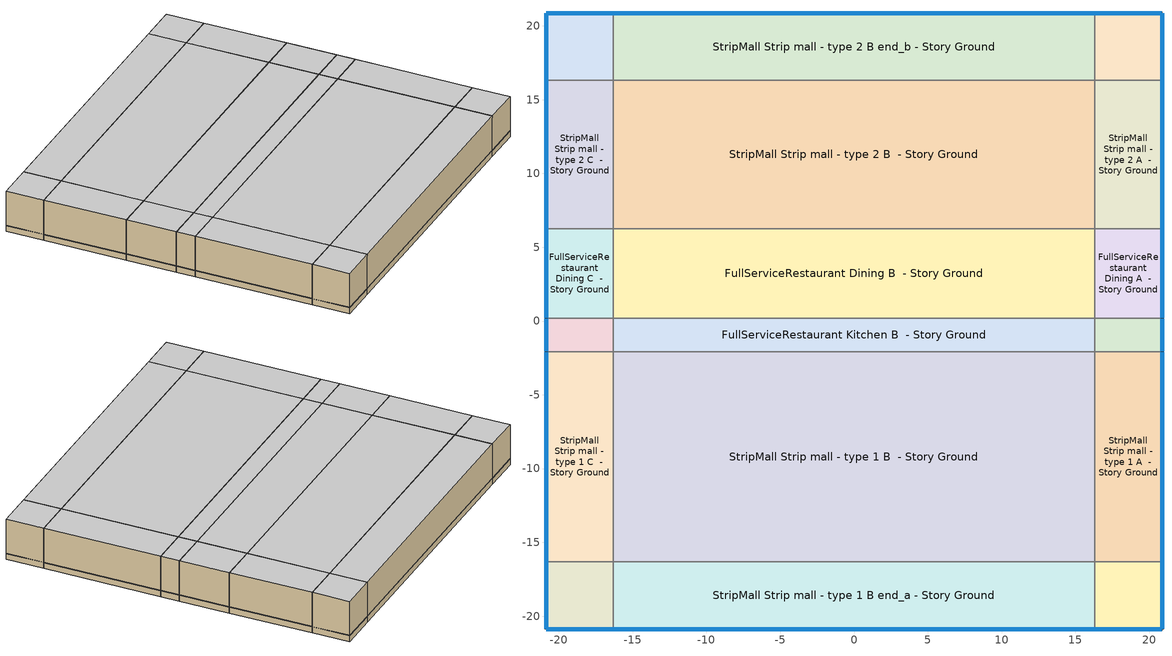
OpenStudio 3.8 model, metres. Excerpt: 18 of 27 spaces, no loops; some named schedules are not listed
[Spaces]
StripMall Strip mall - type 1 A end_a - Story Ground
 floor ground (Foundation F 126 Perim 914 Area 209): 20.87,-20.87 16.3,-20.87 16.3,-16.3 20.87,-16.3 z0
 wall outside: 16.3,-20.87 20.87,-20.87 20.87,-16.3 z0:5.18
 wall to StripMall Strip mall - type 1 B end_a - Story Ground: 16.3,-16.3 16.3,-20.87 z0:5.18
 wall to StripMall Strip mall - type 1 A  - Story Ground: 20.87,-16.3 16.3,-16.3 z0:5.18
 window (Window U-0.91 SHGC 0.53): 16.32,-20.87 20.84,-20.87 / 20.87,-20.84 20.87,-16.32 z0.76:0.81
 ceiling adiabatic (Typical Interior Ceiling): 20.87,-16.3 16.3,-16.3 16.3,-20.87 20.87,-20.87 z5.18
StripMall Strip mall - type 1 B end_a - Story Ground
 floor ground (Foundation F 126 Perim 3259 Area 14901): 16.3,-20.87 -16.3,-20.87 -16.3,-16.3 16.3,-16.3 z0
 wall outside: -16.3,-20.87 16.3,-20.87 z0:5.18
 wall to StripMall Strip mall - type 1 C end_a - Story Ground: -16.3,-16.3 -16.3,-20.87 z0:5.18
 wall to StripMall Strip mall - type 1 B  - Story Ground: 16.3,-16.3 -16.3,-16.3 z0:5.18
 window (Window U-0.91 SHGC 0.53): -16.27,-20.87 16.27,-20.87 z0.76:0.81
 ceiling adiabatic (Typical Interior Ceiling): 16.3,-16.3 -16.3,-16.3 -16.3,-20.87 16.3,-20.87 z5.18
StripMall Strip mall - type 1 C end_a - Story Ground
 floor ground (Foundation F 126 Perim 914 Area 209): -16.3,-20.87 -20.87,-20.87 -20.87,-16.3 -16.3,-16.3 z0
 wall outside: -20.87,-16.3 -20.87,-20.87 -16.3,-20.87 z0:5.18
 wall to StripMall Strip mall - type 1 C  - Story Ground: -16.3,-16.3 -20.87,-16.3 z0:5.18
 window (Window U-0.91 SHGC 0.53): -20.84,-20.87 -16.32,-20.87 / -20.87,-16.32 -20.87,-20.84 z0.76:0.81
 ceiling adiabatic (Typical Interior Ceiling): -16.3,-16.3 -20.87,-16.3 -20.87,-20.87 -16.3,-20.87 z5.18
StripMall Strip mall - type 1 A  - Story Ground
 floor ground (Foundation F 126 Perim 1421 Area 6497): 20.87,-16.3 16.3,-16.3 16.3,-2.09 20.87,-2.09 z0
 wall outside: 20.87,-16.3 20.87,-2.09 z0:5.18
 wall to StripMall Strip mall - type 1 B  - Story Ground: 16.3,-2.09 16.3,-16.3 z0:5.18
 wall to FullServiceRestaurant Kitchen A  - Story Ground: 20.87,-2.09 16.3,-2.09 z0:5.18
 window (Window U-0.91 SHGC 0.53): 20.87,-16.27 20.87,-2.11 z0.76:0.81
 ceiling adiabatic (Typical Interior Ceiling): 20.87,-2.09 16.3,-2.09 16.3,-16.3 20.87,-16.3 z5.18
StripMall Strip mall - type 1 B  - Story Ground
 floor ground (Foundation F 126 Perim 0 Area 46312): 16.3,-16.3 -16.3,-16.3 -16.3,-2.09 16.3,-2.09 z0
 wall to StripMall Strip mall - type 1 C  - Story Ground: -16.3,-2.09 -16.3,-16.3 z0:5.18
 wall to FullServiceRestaurant Kitchen B  - Story Ground: 16.3,-2.09 -16.3,-2.09 z0:5.18
 ceiling adiabatic (Typical Interior Ceiling): 16.3,-2.09 -16.3,-2.09 -16.3,-16.3 16.3,-16.3 z5.18
StripMall Strip mall - type 1 C  - Story Ground
 floor ground (Foundation F 126 Perim 1421 Area 6497): -16.3,-16.3 -20.87,-16.3 -20.87,-2.09 -16.3,-2.09 z0
 wall outside: -20.87,-2.09 -20.87,-16.3 z0:5.18
 wall to FullServiceRestaurant Kitchen C  - Story Ground: -16.3,-2.09 -20.87,-2.09 z0:5.18
 window (Window U-0.91 SHGC 0.53): -20.87,-2.11 -20.87,-16.27 z0.76:0.81
 ceiling adiabatic (Typical Interior Ceiling): -16.3,-2.09 -20.87,-2.09 -20.87,-16.3 -16.3,-16.3 z5.18
FullServiceRestaurant Kitchen A  - Story Ground
 floor ground (Foundation F 126 Perim 228 Area 1041): 20.87,-2.09 16.3,-2.09 16.3,0.19 20.87,0.19 z0
 wall outside: 20.87,-2.09 20.87,0.19 z0:5.18
 wall to FullServiceRestaurant Kitchen B  - Story Ground: 16.3,0.19 16.3,-2.09 z0:5.18
 wall to FullServiceRestaurant Dining A  - Story Ground: 20.87,0.19 16.3,0.19 z0:5.18
 window (Window U-0.91 SHGC 0.53): 20.87,-2.06 20.87,0.16 z0.76:0.81
 ceiling adiabatic (Typical Interior Ceiling): 20.87,0.19 16.3,0.19 16.3,-2.09 20.87,-2.09 z5.18
FullServiceRestaurant Kitchen B  - Story Ground
 floor ground (Foundation F 126 Perim 0 Area 7422): 16.3,-2.09 -16.3,-2.09 -16.3,0.19 16.3,0.19 z0
 wall to FullServiceRestaurant Kitchen C  - Story Ground: -16.3,0.19 -16.3,-2.09 z0:5.18
 wall to FullServiceRestaurant Dining B  - Story Ground: 16.3,0.19 -16.3,0.19 z0:5.18
 ceiling adiabatic (Typical Interior Ceiling): 16.3,0.19 -16.3,0.19 -16.3,-2.09 16.3,-2.09 z5.18
FullServiceRestaurant Kitchen C  - Story Ground
 floor ground (Foundation F 126 Perim 228 Area 1041): -16.3,-2.09 -20.87,-2.09 -20.87,0.19 -16.3,0.19 z0
 wall outside: -20.87,0.19 -20.87,-2.09 z0:5.18
 wall to FullServiceRestaurant Dining C  - Story Ground: -16.3,0.19 -20.87,0.19 z0:5.18
 window (Window U-0.91 SHGC 0.53): -20.87,0.16 -20.87,-2.06 z0.76:0.81
 ceiling adiabatic (Typical Interior Ceiling): -16.3,0.19 -20.87,0.19 -20.87,-2.09 -16.3,-2.09 z5.18
FullServiceRestaurant Dining A  - Story Ground
 floor ground (Foundation F 126 Perim 607 Area 2775): 20.87,0.19 16.3,0.19 16.3,6.26 20.87,6.26 z0
 wall outside: 20.87,0.19 20.87,6.26 z0:5.18
 wall to FullServiceRestaurant Dining B  - Story Ground: 16.3,6.26 16.3,0.19 z0:5.18
 wall to StripMall Strip mall - type 2 A  - Story Ground: 20.87,6.26 16.3,6.26 z0:5.18
 window (Window U-0.91 SHGC 0.53): 20.87,0.22 20.87,6.24 z0.76:0.81
 ceiling adiabatic (Typical Interior Ceiling): 20.87,6.26 16.3,6.26 16.3,0.19 20.87,0.19 z5.18
FullServiceRestaurant Dining B  - Story Ground
 floor ground (Foundation F 126 Perim 0 Area 19784): 16.3,0.19 -16.3,0.19 -16.3,6.26 16.3,6.26 z0
 wall to FullServiceRestaurant Dining C  - Story Ground: -16.3,6.26 -16.3,0.19 z0:5.18
 wall to StripMall Strip mall - type 2 B  - Story Ground: 16.3,6.26 -16.3,6.26 z0:5.18
 ceiling adiabatic (Typical Interior Ceiling): 16.3,6.26 -16.3,6.26 -16.3,0.19 16.3,0.19 z5.18
FullServiceRestaurant Dining C  - Story Ground
 floor ground (Foundation F 126 Perim 607 Area 2775): -16.3,0.19 -20.87,0.19 -20.87,6.26 -16.3,6.26 z0
 wall outside: -20.87,6.26 -20.87,0.19 z0:5.18
 wall to StripMall Strip mall - type 2 C  - Story Ground: -16.3,6.26 -20.87,6.26 z0:5.18
 window (Window U-0.91 SHGC 0.53): -20.87,6.24 -20.87,0.22 z0.76:0.81
 ceiling adiabatic (Typical Interior Ceiling): -16.3,6.26 -20.87,6.26 -20.87,0.19 -16.3,0.19 z5.18
StripMall Strip mall - type 2 A  - Story Ground
 floor ground (Foundation F 126 Perim 1004 Area 4588): 20.87,6.26 16.3,6.26 16.3,16.3 20.87,16.3 z0
 wall outside: 20.87,6.26 20.87,16.3 z0:5.18
 wall to StripMall Strip mall - type 2 B  - Story Ground: 16.3,16.3 16.3,6.26 z0:5.18
 wall to StripMall Strip mall - type 2 A end_b - Story Ground: 20.87,16.3 16.3,16.3 z0:5.18
 window (Window U-0.91 SHGC 0.53): 20.87,6.29 20.87,16.27 z0.76:0.81
 ceiling adiabatic (Typical Interior Ceiling): 20.87,16.3 16.3,16.3 16.3,6.26 20.87,6.26 z5.18
StripMall Strip mall - type 2 B  - Story Ground
 floor ground (Foundation F 126 Perim 0 Area 32709): 16.3,6.26 -16.3,6.26 -16.3,16.3 16.3,16.3 z0
 wall to StripMall Strip mall - type 2 C  - Story Ground: -16.3,16.3 -16.3,6.26 z0:5.18
 wall to StripMall Strip mall - type 2 B end_b - Story Ground: 16.3,16.3 -16.3,16.3 z0:5.18
 ceiling adiabatic (Typical Interior Ceiling): 16.3,16.3 -16.3,16.3 -16.3,6.26 16.3,6.26 z5.18
StripMall Strip mall - type 2 C  - Story Ground
 floor ground (Foundation F 126 Perim 1004 Area 4588): -16.3,6.26 -20.87,6.26 -20.87,16.3 -16.3,16.3 z0
 wall outside: -20.87,16.3 -20.87,6.26 z0:5.18
 wall to StripMall Strip mall - type 2 C end_b - Story Ground: -16.3,16.3 -20.87,16.3 z0:5.18
 window (Window U-0.91 SHGC 0.53): -20.87,16.27 -20.87,6.29 z0.76:0.81
 ceiling adiabatic (Typical Interior Ceiling): -16.3,16.3 -20.87,16.3 -20.87,6.26 -16.3,6.26 z5.18
StripMall Strip mall - type 2 A end_b - Story Ground
 floor ground (Foundation F 126 Perim 914 Area 209): 20.87,16.3 16.3,16.3 16.3,20.87 20.87,20.87 z0
 wall outside: 20.87,16.3 20.87,20.87 16.3,20.87 z0:5.18
 wall to StripMall Strip mall - type 2 B end_b - Story Ground: 16.3,20.87 16.3,16.3 z0:5.18
 window (Window U-0.91 SHGC 0.53): 20.87,16.32 20.87,20.84 / 20.84,20.87 16.32,20.87 z0.76:0.81
 ceiling adiabatic (Typical Interior Ceiling): 20.87,20.87 16.3,20.87 16.3,16.3 20.87,16.3 z5.18
StripMall Strip mall - type 2 B end_b - Story Ground
 floor ground (Foundation F 126 Perim 3259 Area 14901): 16.3,16.3 -16.3,16.3 -16.3,20.87 16.3,20.87 z0
 wall outside: 16.3,20.87 -16.3,20.87 z0:5.18
 wall to StripMall Strip mall - type 2 C end_b - Story Ground: -16.3,20.87 -16.3,16.3 z0:5.18
 window (Window U-0.91 SHGC 0.53): 16.27,20.87 -16.27,20.87 z0.76:0.81
 ceiling adiabatic (Typical Interior Ceiling): 16.3,20.87 -16.3,20.87 -16.3,16.3 16.3,16.3 z5.18
StripMall Strip mall - type 2 C end_b - Story Ground
 floor ground (Foundation F 126 Perim 914 Area 209): -16.3,16.3 -20.87,16.3 -20.87,20.87 -16.3,20.87 z0
 wall outside: -16.3,20.87 -20.87,20.87 -20.87,16.3 z0:5.18
 window (Window U-0.91 SHGC 0.53): -20.87,20.84 -20.87,16.32 / -16.32,20.87 -20.84,20.87 z0.76:0.81
 ceiling adiabatic (Typical Interior Ceiling): -16.3,20.87 -20.87,20.87 -20.87,16.3 -16.3,16.3 z5.18
[Site]
Gadsden Muni_AL_USA: Latitude {deg}=33.97; Longitude {deg}=-86.08; Time Zone {hr}=-6; Elevation {m}=173; Terrain=City
[Site:WaterMainsTemperature]
Calculation Method=Correlation; Annual Average Outdoor Air Temperature {C}=16.59; Maximum Difference In Monthly Average Outdoor Air Temperatures {deltaC}=22.99
[SizingPeriod:DesignDay] Barometric Pressure {Pa}=99264; Rain Indicator=No; Snow Indicator=No; Day of Month=21; Daylight Saving Time Indicator=No; Humidity Condition Type=Wetbulb; Dry-Bulb Temperature Range Modifier Type=DefaultMultipliers
Name | Maximum Dry-Bulb Temperature {C} | Daily Dry-Bulb Temperature Range {deltaC} | Wind Speed {m/s} | Wind Direction {deg} | Month | Day Type | Wetbulb or DewPoint at Maximum Dry-Bulb {C} | Solar Model Indicator | ASHRAE Clear Sky Optical Depth for Beam Irradiance | ASHRAE Clear Sky Optical Depth for Diffuse Irradiance | Sky Clearness
Gadsden Muni Ann Clg .4% Condns DB=>MWB 1 | 34.2 | 10.9 | 2.9 | 300 | 7 | SummerDesignDay | 23.7 | ASHRAETau | 0.444 | 2.195
Gadsden Muni Ann Clg .4% Condns WB=>MDB 1 | 31.7 | 10.9 | 2.9 | 300 | 7 | SummerDesignDay | 25.6 | ASHRAETau | 0.444 | 2.195
Gadsden Muni Ann Htg 99.6% Condns DB 1 | -7.5 | 0 | 1.5 | 340 | 1 | WinterDesignDay | -7.5 | ASHRAEClearSky |  |  | 0
Gadsden Muni August .4% Condns DB=>MCWB 1 | 37.4 | 11.4 | 2.9 | 300 | 8 | SummerDesignDay | 24.1 | ASHRAETau | 0.43 | 2.263
[ClimateZones]
Climate Zone Institution Name 1=ASHRAE; Climate Zone Document Name 1=ANSI/ASHRAE Standard 169; Climate Zone Document Year 1=2006; Climate Zone Value 1=ASHRAE 169-2013-3A
[Building]
ComStock DOE Ref Pre-1980|RetailStripmall|FullServiceRestaurant: North Axis {deg}=270; Default Construction Set=ComStock DOE Ref Pre-1980 - StMall - ASHRAE 169-2013-3A; Default Schedule Set=Building Default Schedule Set; Standards Building Type=StripMall
[Site:GroundTemperature:FCfactorMethod]
January Ground Temperature {C}=16; February Ground Temperature {C}=11.9; March Ground Temperature {C}=7.7; April Ground Temperature {C}=4; May Ground Temperature {C}=7.9; June Ground Temperature {C}=13.8; July Ground Temperature {C}=17.2; August Ground Temperature {C}=20.8; September Ground Temperature {C}=24.8; October Ground Temperature {C}=26.1; November Ground Temperature {C}=26.5; December Ground Temperature {C}=22.5
[Construction:FfactorGroundFloor] F-Factor {W/m-K}=1.26344
Name | Area {m2} | PerimeterExposed {m}
Foundation F 126 Perim 914 Area 209 | 20.9032 | 9.144
Foundation F 126 Perim 1004 Area 4588 | 45.8835 | 10.0358
Foundation F 126 Perim 0 Area 32709 | 327.09 | 0
Foundation F 126 Perim 1421 Area 6497 | 64.9654 | 14.2094
Foundation F 126 Perim 3259 Area 14901 | 149.013 | 32.5925
Foundation F 126 Perim 0 Area 19784 | 197.841 | 0
Foundation F 126 Perim 0 Area 46312 | 463.119 | 0
Foundation F 126 Perim 228 Area 1041 | 10.4111 | 2.27714
Foundation F 126 Perim 0 Area 7422 | 74.2176 | 0
Foundation F 126 Perim 607 Area 2775 | 27.7527 | 6.07015
[DefaultConstructionSet]
ComStock DOE Ref Pre-1980 - StMall - ASHRAE 169-2013-3A: Default Exterior Surface Constructions=Default Surface Constructions 1; Default Interior Surface Constructions=Default Surface Constructions 2; Default Ground Contact Surface Constructions=Default Surface Constructions 3; Default Exterior SubSurface Constructions=Default Sub Surface Constructions 1; Default Interior SubSurface Constructions=Default Sub Surface Constructions 2; Interior Partition Construction=Typical Interior Partition
[DefaultSurfaceConstructions]
Name | Floor Construction | Wall Construction | Roof Ceiling Construction
Default Surface Constructions 1 | Typical Insulated Exterior Mass Floor | Typical Insulated Steel Framed Exterior Wall R-4.44 | Typical IEAD Roof R-10.0
Default Surface Constructions 2 | Typical Interior Floor | Typical Interior Wall | Typical Interior Ceiling
Default Surface Constructions 3 | Typical Insulated Carpeted 6in Slab Floor | Typical Insulated Basement Mass Wall
[Construction]
Typical Insulated Exterior Mass Floor: 4 in. Normalweight Concrete Floor, Typical Carpet Pad
Typical Insulated Steel Framed Exterior Wall R-4.44: 25mm Stucco, 5/8 in. Gypsum Board, Typical Insulation R-2.27, 5/8 in. Gypsum Board
Typical IEAD Roof R-10.0: Roof Membrane, Typical Insulation R-8.88, Metal Roof Surface
Typical Interior Floor: 100mm Normalweight concrete floor, CP02 CARPET PAD
Typical Interior Wall: G01 13mm gypsum board, G01 13mm gypsum board
Typical Interior Ceiling: CP02 CARPET PAD, 100mm Normalweight concrete floor
Typical Insulated Carpeted 6in Slab Floor: 6 in. Normalweight Concrete Floor, Typical Carpet Pad
Typical Insulated Basement Mass Wall: 8 in. Concrete Block Basement Wall
U 1.22 SHGC 0.54 Simple Glazing Window U-1.22 SHGC 0.54: U 1.22 SHGC 0.54 Simple Glazing U-1.22 SHGC 0.54
U 1.22 SHGC 0.54 Simple Glazing Window U-1.22 SHGC 0.54 1: U 1.22 SHGC 0.54 Simple Glazing U-1.22 SHGC 0.54 1
Typical Insulated Metal Door: F08 Metal surface, Typical Insulation
U 0.88 SHGC 0.16 Sgl Ref-A-L Clr 6mm: REF A CLEAR LO 6MM
Typical Overhead Door: Typical Insulation
Typical Interior Window: Clear 3mm
Typical Interior Door; Typical Interior Partition: G05 25mm wood
InteriorFurnishings 1: Std Wood 6inch 1
Window U-0.91 SHGC 0.53: Simple Glazing Single - No LowE - Tinted/Reflective - Wood
[Material:NoMass] Roughness=Smooth; Thermal Absorptance=0.9; Solar Absorptance=0.7
Name | Thermal Resistance {m2-K/W} | Visible Absorptance
Typical Insulation R-2.27 | 0.39899 | 0.7
Typical Carpet Pad; CP02 CARPET PAD | 0.21648 | 0.8
Typical Insulation R-8.88 | 1.56434 | 0.7
Typical Insulation | 0.0282222 | 0.7
[Material] Thermal Absorptance=0.9
Name | Roughness | Thickness {m} | Conductivity {W/m-K} | Density {kg/m3} | Specific Heat {J/kg-K} | Solar Absorptance | Visible Absorptance
4 in. Normalweight Concrete Floor | MediumRough | 0.1016 | 2.31 | 2322 | 832 | 0.7 | 0.7
25mm Stucco | Smooth | 0.0254 | 0.72 | 1856 | 840 | 0.7 | 0.7
5/8 in. Gypsum Board | MediumSmooth | 0.0159 | 0.16 | 800 | 1090 | 0.7 | 0.7
Roof Membrane | VeryRough | 0.0095 | 0.16 | 1121.29 | 1460 | 0.7 | 0.7
Metal Roof Surface; F08 Metal surface | Smooth | 0.0008 | 45.28 | 7824 | 500 | 0.7 | 0.7
100mm Normalweight concrete floor | MediumRough | 0.1016 | 2.31045 | 2322 | 832.557 | 0.7 | 0.7
G01 13mm gypsum board | Smooth | 0.0127 | 0.160031 | 800.001 | 1090.73 | 0.7 | 0.5
6 in. Normalweight Concrete Floor | MediumRough | 0.1524 | 2.31 | 2322 | 832 | 0.7 | 0.7
8 in. Concrete Block Basement Wall | MediumRough | 0.2032 | 1.326 | 1842 | 912 | 0.7 | 0.7
G05 25mm wood | MediumSmooth | 0.0254 | 0.15 | 608 | 1630 | 0.5 | 0.5
Std Wood 6inch 1 | MediumSmooth | 0.15 | 0.12 | 540 | 1210 | 0.7 | 0.7
[DefaultSubSurfaceConstructions]
Name | Fixed Window Construction | Operable Window Construction | Door Construction | Glass Door Construction | Overhead Door Construction | Tubular Daylight Dome Construction | Tubular Daylight Diffuser Construction
Default Sub Surface Constructions 1 | U 1.22 SHGC 0.54 Simple Glazing Window U-1.22 SHGC 0.54 | U 1.22 SHGC 0.54 Simple Glazing Window U-1.22 SHGC 0.54 1 | Typical Insulated Metal Door | U 0.88 SHGC 0.16 Sgl Ref-A-L Clr 6mm | Typical Overhead Door | Typical Interior Window | Typical Interior Window
Default Sub Surface Constructions 2 | Typical Interior Window | Typical Interior Window | Typical Interior Door
[WindowMaterial:SimpleGlazingSystem]
Name | U-Factor {W/m2-K} | Solar Heat Gain Coefficient | Visible Transmittance
U 1.22 SHGC 0.54 Simple Glazing U-1.22 SHGC 0.54; U 1.22 SHGC 0.54 Simple Glazing U-1.22 SHGC 0.54 1 | 6.92748 | 0.54 | 0.38
Simple Glazing Single - No LowE - Tinted/Reflective - Wood | 5.16722 | 0.525 | 0.436
[WindowMaterial:Glazing] Optical Data Type=SpectralAverage; Infrared Transmittance at Normal Incidence=0; Front Side Infrared Hemispherical Emissivity=0.84; Conductivity {W/m-K}=0.9; Dirt Correction Factor for Solar and Visible Transmittance=1; Solar Diffusing=No
Name | Thickness {m} | Solar Transmittance at Normal Incidence | Front Side Solar Reflectance at Normal Incidence | Back Side Solar Reflectance at Normal Incidence | Visible Transmittance at Normal Incidence | Front Side Visible Reflectance at Normal Incidence | Back Side Visible Reflectance at Normal Incidence | Back Side Infrared Hemispherical Emissivity
REF A CLEAR LO 6MM | 0.006 | 0.066 | 0.341 | 0.493 | 0.08 | 0.41 | 0.37 | 0.4
Clear 3mm | 0.003 | 0.837 | 0.075 | 0.075 | 0.898 | 0.081 | 0.081 | 0.84
[SpaceType]
Name | Default Schedule Set | Design Specification Outdoor Air Object | Standards Building Type | Standards Space Type
StripMall Strip mall - type 1 - ComStock DOE Ref Pre-1980 | StripMall Strip mall - type 1 Schedule Set | StripMall Strip mall - type 1 Ventilation | StripMall | Strip mall - type 1
StripMall Strip mall - type 2 - ComStock DOE Ref Pre-1980 | StripMall Strip mall - type 2 Schedule Set | StripMall Strip mall - type 2 Ventilation | StripMall | Strip mall - type 2
FullServiceRestaurant Kitchen - ComStock DOE Ref Pre-1980 | FullServiceRestaurant Kitchen Schedule Set | FullServiceRestaurant Kitchen Ventilation | FullServiceRestaurant | Kitchen
FullServiceRestaurant Dining - ComStock DOE Ref Pre-1980 | FullServiceRestaurant Dining Schedule Set | FullServiceRestaurant Dining Ventilation | FullServiceRestaurant | Dining
[BuildingStory]
Story Ground: Nominal Z Coordinate {m}=0; Nominal Floor to Floor Height {m}=5.1816
[Space] Building Story=Story Ground
Name | Space Type | Thermal Zone | Design Specification Outdoor Air Object
StripMall Strip mall - type 1 A end_a - Story Ground | StripMall Strip mall - type 1 - ComStock DOE Ref Pre-1980 | Zone StripMall Strip mall - type 1 A end_a - Story Ground | StripMall Strip mall - type 1 Ventilation to per-area
StripMall Strip mall - type 1 B end_a - Story Ground | StripMall Strip mall - type 1 - ComStock DOE Ref Pre-1980 | Zone StripMall Strip mall - type 1 B end_a - Story Ground | StripMall Strip mall - type 1 Ventilation to per-area
StripMall Strip mall - type 1 C end_a - Story Ground | StripMall Strip mall - type 1 - ComStock DOE Ref Pre-1980 | Zone StripMall Strip mall - type 1 C end_a - Story Ground | StripMall Strip mall - type 1 Ventilation to per-area
StripMall Strip mall - type 1 A  - Story Ground | StripMall Strip mall - type 1 - ComStock DOE Ref Pre-1980 | Zone StripMall Strip mall - type 1 A  - Story Ground | StripMall Strip mall - type 1 Ventilation to per-area
StripMall Strip mall - type 1 B  - Story Ground | StripMall Strip mall - type 1 - ComStock DOE Ref Pre-1980 | Zone StripMall Strip mall - type 1 B  - Story Ground | StripMall Strip mall - type 1 Ventilation to per-area
StripMall Strip mall - type 1 C  - Story Ground | StripMall Strip mall - type 1 - ComStock DOE Ref Pre-1980 | Zone StripMall Strip mall - type 1 C  - Story Ground | StripMall Strip mall - type 1 Ventilation to per-area
FullServiceRestaurant Kitchen A  - Story Ground | FullServiceRestaurant Kitchen - ComStock DOE Ref Pre-1980 | Zone FullServiceRestaurant Kitchen A  - Story Ground | FullServiceRestaurant Kitchen Ventilation to per-area
FullServiceRestaurant Kitchen B  - Story Ground | FullServiceRestaurant Kitchen - ComStock DOE Ref Pre-1980 | Zone FullServiceRestaurant Kitchen B  - Story Ground | FullServiceRestaurant Kitchen Ventilation to per-area
FullServiceRestaurant Kitchen C  - Story Ground | FullServiceRestaurant Kitchen - ComStock DOE Ref Pre-1980 | Zone FullServiceRestaurant Kitchen C  - Story Ground | FullServiceRestaurant Kitchen Ventilation to per-area
FullServiceRestaurant Dining A  - Story Ground | FullServiceRestaurant Dining - ComStock DOE Ref Pre-1980 | Zone FullServiceRestaurant Dining A  - Story Ground | FullServiceRestaurant Dining Ventilation to per-area
FullServiceRestaurant Dining B  - Story Ground | FullServiceRestaurant Dining - ComStock DOE Ref Pre-1980 | Zone FullServiceRestaurant Dining B  - Story Ground
FullServiceRestaurant Dining C  - Story Ground | FullServiceRestaurant Dining - ComStock DOE Ref Pre-1980 | Zone FullServiceRestaurant Dining C  - Story Ground | FullServiceRestaurant Dining Ventilation to per-area
StripMall Strip mall - type 2 A  - Story Ground | StripMall Strip mall - type 2 - ComStock DOE Ref Pre-1980 | Zone StripMall Strip mall - type 2 A  - Story Ground | StripMall Strip mall - type 2 Ventilation to per-area
StripMall Strip mall - type 2 B  - Story Ground | StripMall Strip mall - type 2 - ComStock DOE Ref Pre-1980 | Zone StripMall Strip mall - type 2 B  - Story Ground | StripMall Strip mall - type 2 Ventilation to per-area
StripMall Strip mall - type 2 C  - Story Ground | StripMall Strip mall - type 2 - ComStock DOE Ref Pre-1980 | Zone StripMall Strip mall - type 2 C  - Story Ground | StripMall Strip mall - type 2 Ventilation to per-area
StripMall Strip mall - type 2 A end_b - Story Ground | StripMall Strip mall - type 2 - ComStock DOE Ref Pre-1980 | Zone StripMall Strip mall - type 2 A end_b - Story Ground | StripMall Strip mall - type 2 Ventilation to per-area
StripMall Strip mall - type 2 B end_b - Story Ground | StripMall Strip mall - type 2 - ComStock DOE Ref Pre-1980 | Zone StripMall Strip mall - type 2 B end_b - Story Ground | StripMall Strip mall - type 2 Ventilation to per-area
StripMall Strip mall - type 2 C end_b - Story Ground | StripMall Strip mall - type 2 - ComStock DOE Ref Pre-1980 | Zone StripMall Strip mall - type 2 C end_b - Story Ground | StripMall Strip mall - type 2 Ventilation to per-area
[ThermalZone] Multiplier=1; Use Ideal Air Loads=No
Name | Thermostat
Zone StripMall Strip mall - type 1 A end_a - Story Ground | StripMall Strip mall - type 1 - ComStock DOE Ref Pre-1980 Thermostat 1
Zone StripMall Strip mall - type 1 B end_a - Story Ground | StripMall Strip mall - type 1 - ComStock DOE Ref Pre-1980 Thermostat 3
Zone StripMall Strip mall - type 1 C end_a - Story Ground | StripMall Strip mall - type 1 - ComStock DOE Ref Pre-1980 Thermostat 5
Zone StripMall Strip mall - type 1 A  - Story Ground | StripMall Strip mall - type 1 - ComStock DOE Ref Pre-1980 Thermostat
Zone StripMall Strip mall - type 1 B  - Story Ground | StripMall Strip mall - type 1 - ComStock DOE Ref Pre-1980 Thermostat 2
Zone StripMall Strip mall - type 1 C  - Story Ground | StripMall Strip mall - type 1 - ComStock DOE Ref Pre-1980 Thermostat 4
Zone FullServiceRestaurant Kitchen A  - Story Ground | FullServiceRestaurant Kitchen - ComStock DOE Ref Pre-1980 Thermostat
Zone FullServiceRestaurant Kitchen B  - Story Ground | FullServiceRestaurant Kitchen - ComStock DOE Ref Pre-1980 Thermostat 1
Zone FullServiceRestaurant Kitchen C  - Story Ground | FullServiceRestaurant Kitchen - ComStock DOE Ref Pre-1980 Thermostat 2
Zone FullServiceRestaurant Dining A  - Story Ground | FullServiceRestaurant Dining - ComStock DOE Ref Pre-1980 Thermostat
Zone FullServiceRestaurant Dining B  - Story Ground | FullServiceRestaurant Dining - ComStock DOE Ref Pre-1980 Thermostat 1
Zone FullServiceRestaurant Dining C  - Story Ground | FullServiceRestaurant Dining - ComStock DOE Ref Pre-1980 Thermostat 2
Zone StripMall Strip mall - type 2 A  - Story Ground | StripMall Strip mall - type 2 - ComStock DOE Ref Pre-1980 Thermostat
Zone StripMall Strip mall - type 2 B  - Story Ground | StripMall Strip mall - type 2 - ComStock DOE Ref Pre-1980 Thermostat 3
Zone StripMall Strip mall - type 2 C  - Story Ground | StripMall Strip mall - type 2 - ComStock DOE Ref Pre-1980 Thermostat 6
Zone StripMall Strip mall - type 2 A end_b - Story Ground | StripMall Strip mall - type 2 - ComStock DOE Ref Pre-1980 Thermostat 2
Zone StripMall Strip mall - type 2 B end_b - Story Ground | StripMall Strip mall - type 2 - ComStock DOE Ref Pre-1980 Thermostat 5
Zone StripMall Strip mall - type 2 C end_b - Story Ground | StripMall Strip mall - type 2 - ComStock DOE Ref Pre-1980 Thermostat 8
[People:Definition] Number of People Calculation Method=People/Area; Fraction Radiant=0.3
Name | People per Space Floor Area {person/m2}
FullServiceRestaurant Dining People Definition | 0.721182
FullServiceRestaurant Kitchen People Definition | 0.0538196
StripMall Strip mall - type 1 People Definition; StripMall Strip mall - type 2 People Definition | 0.161459
[People] Work Efficiency Schedule=Work Efficiency Schedule; Clothing Insulation Schedule=Clothing Schedule; Air Velocity Schedule=Air Velocity Schedule; Multiplier=1
Name | People Definition | Space or SpaceType
FullServiceRestaurant Dining People | FullServiceRestaurant Dining People Definition | FullServiceRestaurant Dining - ComStock DOE Ref Pre-1980
FullServiceRestaurant Kitchen People | FullServiceRestaurant Kitchen People Definition | FullServiceRestaurant Kitchen - ComStock DOE Ref Pre-1980
StripMall Strip mall - type 1 People | StripMall Strip mall - type 1 People Definition | StripMall Strip mall - type 1 - ComStock DOE Ref Pre-1980
StripMall Strip mall - type 2 People | StripMall Strip mall - type 2 People Definition | StripMall Strip mall - type 2 - ComStock DOE Ref Pre-1980
[Lights:Definition] Design Level Calculation Method=Watts/Area; Fraction Visible=0.2; Return Air Fraction=0
Name | Watts per Space Floor Area {W/m2} | Fraction Radiant
FullServiceRestaurant Kitchen - ComStock DOE Ref Pre-1980 General Lights Definition | 6.49916 | 0.365
FullServiceRestaurant Kitchen - ComStock DOE Ref Pre-1980 Task Lights Definition | 1.63527 | 0.165
FullServiceRestaurant Dining - ComStock DOE Ref Pre-1980 General Lights Definition | 1.72172 | 0.365
FullServiceRestaurant Dining - ComStock DOE Ref Pre-1980 Task Lights Definition | 0.492039 | 0.165
FullServiceRestaurant Dining - ComStock DOE Ref Pre-1980 Wall Wash Lights Definition | 1.12156 | 0.165
StripMall Strip mall - type 2 - ComStock DOE Ref Pre-1980 General Lights Definition; StripMall Strip mall - type 1 - ComStock DOE Ref Pre-1980 General Lights Definition | 6.83094 | 0.365
StripMall Strip mall - type 2 - ComStock DOE Ref Pre-1980 Supplemental Lights Definition; StripMall Strip mall - type 1 - ComStock DOE Ref Pre-1980 Supplemental Lights Definition | 0.393529 | 0.165
StripMall Strip mall - type 2 - ComStock DOE Ref Pre-1980 Wall Wash Lights Definition; StripMall Strip mall - type 1 - ComStock DOE Ref Pre-1980 Wall Wash Lights Definition | 0.663322 | 0.165
[ElectricEquipment:Definition]
Name | Design Level Calculation Method | Watts per Space Floor Area {W/m2} | Fraction Latent | Fraction Radiant | Fraction Lost | Design Level {W}
FullServiceRestaurant Dining Elec Equip Definition | Watts/Area | 27.0174 | 0.25 | 0.3 | 0
misc_electric_kitchen_equipment_definition | Watts/Area | 16.8778 | 0.25 | 0.3 | 0.2
StripMall Strip mall - type 1 Elec Equip Definition; StripMall Strip mall - type 2 Elec Equip Definition | Watts/Area | 3.83902 | 0 | 0.5 | 0
Elevator Lift Motor | EquipmentLevel |  | 0 | 0 | 1 | 14610
electric_fryer_equipment_definition_bldg_quantity=1.0 | EquipmentLevel |  | 0.1 | 0.36 | 0.44 | 14009
[ElectricEquipment]
Name | Electric Equipment Definition | Space or SpaceType | Schedule | Multiplier
FullServiceRestaurant Dining Elec Equip | FullServiceRestaurant Dining Elec Equip Definition | FullServiceRestaurant Dining - ComStock DOE Ref Pre-1980 | FoodService_Restaurant BLDG_EQUIP_EndUseData BPR Adjusted
misc_electric_kitchen_equipment | misc_electric_kitchen_equipment_definition | FullServiceRestaurant Kitchen - ComStock DOE Ref Pre-1980 | FoodService_Restaurant BLDG_EQUIP_EndUseData BPR Adjusted
StripMall Strip mall - type 1 Elec Equip | StripMall Strip mall - type 1 Elec Equip Definition | StripMall Strip mall - type 1 - ComStock DOE Ref Pre-1980 | Mercantile_Retail BLDG_EQUIP_EndUseData BPR Adjusted
StripMall Strip mall - type 2 Elec Equip | StripMall Strip mall - type 2 Elec Equip Definition | StripMall Strip mall - type 2 - ComStock DOE Ref Pre-1980 | Mercantile_Retail BLDG_EQUIP_EndUseData BPR Adjusted
1 Elevator Lift Motors | Elevator Lift Motor | StripMall Strip mall - type 1 B  - Story Ground | Elevator Schedule 1 | 1
electric_fryer_equipment_bldg_quantity=1.0 | electric_fryer_equipment_definition_bldg_quantity=1.0 | FullServiceRestaurant Kitchen - ComStock DOE Ref Pre-1980 | FullServiceRestaurant Gas Equip | 0.333333
[DesignSpecification:OutdoorAir] Outdoor Air Method=Sum
Name | Outdoor Air Flow per Person {m3/s-person} | Outdoor Air Flow per Floor Area {m3/s-m2} | Outdoor Air Flow Rate {m3/s} | Outdoor Air Flow Air Changes per Hour {1/hr}
FullServiceRestaurant Dining Ventilation | 0.00943895
FullServiceRestaurant Kitchen Ventilation |  | 0.0023876
StripMall Strip mall - type 1 Ventilation; StripMall Strip mall - type 2 Ventilation |  | 0.001524
FullServiceRestaurant Dining Ventilation to per-area | 0 | 0.0068072 | 0 | 0
FullServiceRestaurant Kitchen Ventilation to per-area | 0 | 0.0023876 | 0 | 0
StripMall Strip mall - type 1 Ventilation to per-area; StripMall Strip mall - type 2 Ventilation to per-area | 0 | 0.001524 | 0 | 0
[DefaultScheduleSet]
Name | Number of People Schedule | People Activity Level Schedule | Lighting Schedule | Electric Equipment Schedule | Infiltration Schedule | Gas Equipment Schedule | Hours of Operation Schedule
FullServiceRestaurant Dining Schedule Set | FullServiceRestaurant Bldg Occ | FullServiceRestaurant Activity | FoodService_Restaurant BLDG_LIGHT_EndUseData | FoodService_Restaurant BLDG_EQUIP_EndUseData | FullServiceRestaurant Infil Half On
FullServiceRestaurant Kitchen Schedule Set | FullServiceRestaurant Bldg Occ | FullServiceRestaurant Activity | FoodService_Restaurant BLDG_LIGHT_EndUseData | FoodService_Restaurant BLDG_EQUIP_EndUseData | FullServiceRestaurant Infil Half On | FullServiceRestaurant Gas Equip
StripMall Strip mall - type 1 Schedule Set; StripMall Strip mall - type 2 Schedule Set | StripMall Bldg Occ | StripMall Activity | Mercantile_Retail BLDG_LIGHT_EndUseData | Mercantile_Retail BLDG_EQUIP_EndUseData | StripMall Infil Half On
Building Default Schedule Set |  |  |  |  |  |  | Building Hours of Operation NonResidential
[Exterior:Lights:Definition]
Name | Design Level {W}
Parking Areas and Drives Def (W/ft^2) | 0.0414577
Building Facades Def (W/ft^2) | 0.2
Main Entries Def (W/ft) | 30
Other Doors Def (W/ft) | 20
[Exterior:Lights] Schedule=Always On Discrete; Control Option=AstronomicalClock
Name | Exterior Lights Definition | Multiplier
Parking Areas and Drives | Parking Areas and Drives Def (W/ft^2) | 78763.1
Building Facades | Building Facades Def (W/ft^2) | 9311.28
Main Entries | Main Entries Def (W/ft) | 81
Other Doors | Other Doors Def (W/ft) | 46.8
[ZoneMixing] Schedule=RestaurantSitDown Kitchen_Exhaust_SCH; Design Flow Rate Calculation Method=Flow/Zone
Name | Zone or Space | Design Flow Rate {m3/s} | Source Zone or Space
Zone Mixing 1 | Zone FullServiceRestaurant Kitchen A  - Story Ground | 0.0345677 | Zone FullServiceRestaurant Dining A  - Story Ground
Zone Mixing 2 | Zone FullServiceRestaurant Kitchen B  - Story Ground | 0.246423 | Zone FullServiceRestaurant Dining B  - Story Ground
Zone Mixing 3 | Zone FullServiceRestaurant Kitchen C  - Story Ground | 0.0345677 | Zone FullServiceRestaurant Dining C  - Story Ground
[ThermostatSetpoint:DualSetpoint]
Name | Heating Setpoint Temperature Schedule | Cooling Setpoint Temperature Schedule
FullServiceRestaurant Dining - ComStock DOE Ref Pre-1980 Thermostat; FullServiceRestaurant Dining - ComStock DOE Ref Pre-1980 Thermostat 1; FullServiceRestaurant Dining - ComStock DOE Ref Pre-1980 Thermostat 2 | FullServiceRestaurant HtgSetp | FullServiceRestaurant ClgSetp
FullServiceRestaurant Kitchen - ComStock DOE Ref Pre-1980 Thermostat; FullServiceRestaurant Kitchen - ComStock DOE Ref Pre-1980 Thermostat 1; FullServiceRestaurant Kitchen - ComStock DOE Ref Pre-1980 Thermostat 2 | FullServiceRestaurant HtgSetp Kitchen | FullServiceRestaurant ClgSetp Kitchen
StripMall Strip mall - type 1 - ComStock DOE Ref Pre-1980 Thermostat; StripMall Strip mall - type 1 - ComStock DOE Ref Pre-1980 Thermostat 1; StripMall Strip mall - type 1 - ComStock DOE Ref Pre-1980 Thermostat 2; StripMall Strip mall - type 1 - ComStock DOE Ref Pre-1980 Thermostat 3; StripMall Strip mall - type 1 - ComStock DOE Ref Pre-1980 Thermostat 4; StripMall Strip mall - type 1 - ComStock DOE Ref Pre-1980 Thermostat 5; StripMall Strip mall - type 2 - ComStock DOE Ref Pre-1980 Thermostat; StripMall Strip mall - type 2 - ComStock DOE Ref Pre-1980 Thermostat 2; StripMall Strip mall - type 2 - ComStock DOE Ref Pre-1980 Thermostat 3; StripMall Strip mall - type 2 - ComStock DOE Ref Pre-1980 Thermostat 5; StripMall Strip mall - type 2 - ComStock DOE Ref Pre-1980 Thermostat 6; StripMall Strip mall - type 2 - ComStock DOE Ref Pre-1980 Thermostat 8 | StripMall HtgSetp | StripMall ClgSetp
[InternalMass:Definition]
Internal Mass Definition 2: Construction=InteriorFurnishings 1; Design Level Calculation Method=SurfaceArea/Area; Surface Area per Space Floor Area=2
[InternalMass] Internal Mass Definition=Internal Mass Definition 2; Multiplier=1
Name | Space or SpaceType
StripMall Strip mall - type 2 C end_b - Story Ground Mass | StripMall Strip mall - type 2 C end_b - Story Ground
StripMall Strip mall - type 2 A end_b - Story Ground Mass | StripMall Strip mall - type 2 A end_b - Story Ground
StripMall Strip mall - type 2 C  - Story Ground Mass | StripMall Strip mall - type 2 C  - Story Ground
StripMall Strip mall - type 2 B  - Story Ground Mass | StripMall Strip mall - type 2 B  - Story Ground
StripMall Strip mall - type 1 A end_a - Story Ground Mass | StripMall Strip mall - type 1 A end_a - Story Ground
StripMall Strip mall - type 1 C  - Story Ground Mass | StripMall Strip mall - type 1 C  - Story Ground
StripMall Strip mall - type 2 B end_b - Story Ground Mass | StripMall Strip mall - type 2 B end_b - Story Ground
FullServiceRestaurant Dining B  - Story Ground Mass | FullServiceRestaurant Dining B  - Story Ground
StripMall Strip mall - type 1 C end_a - Story Ground Mass | StripMall Strip mall - type 1 C end_a - Story Ground
StripMall Strip mall - type 2 A  - Story Ground Mass | StripMall Strip mall - type 2 A  - Story Ground
StripMall Strip mall - type 1 B  - Story Ground Mass | StripMall Strip mall - type 1 B  - Story Ground
FullServiceRestaurant Kitchen A  - Story Ground Mass | FullServiceRestaurant Kitchen A  - Story Ground
StripMall Strip mall - type 1 A  - Story Ground Mass | StripMall Strip mall - type 1 A  - Story Ground
FullServiceRestaurant Kitchen B  - Story Ground Mass | FullServiceRestaurant Kitchen B  - Story Ground
FullServiceRestaurant Dining A  - Story Ground Mass | FullServiceRestaurant Dining A  - Story Ground
FullServiceRestaurant Dining C  - Story Ground Mass | FullServiceRestaurant Dining C  - Story Ground
StripMall Strip mall - type 1 B end_a - Story Ground Mass | StripMall Strip mall - type 1 B end_a - Story Ground
FullServiceRestaurant Kitchen C  - Story Ground Mass | FullServiceRestaurant Kitchen C  - Story Ground
[Lights] Fraction Replaceable=1
Name | Lights Definition | Space or SpaceType | Schedule
FullServiceRestaurant Kitchen - ComStock DOE Ref Pre-1980 General Lighting | FullServiceRestaurant Kitchen - ComStock DOE Ref Pre-1980 General Lights Definition | FullServiceRestaurant Kitchen - ComStock DOE Ref Pre-1980 | FoodService_Restaurant BLDG_LIGHT_EndUseData BPR Adjusted
FullServiceRestaurant Kitchen - ComStock DOE Ref Pre-1980 Task Lighting | FullServiceRestaurant Kitchen - ComStock DOE Ref Pre-1980 Task Lights Definition | FullServiceRestaurant Kitchen - ComStock DOE Ref Pre-1980 | FoodService_Restaurant BLDG_LIGHT_EndUseData BPR Adjusted
FullServiceRestaurant Dining - ComStock DOE Ref Pre-1980 General Lighting | FullServiceRestaurant Dining - ComStock DOE Ref Pre-1980 General Lights Definition | FullServiceRestaurant Dining - ComStock DOE Ref Pre-1980 | FoodService_Restaurant BLDG_LIGHT_EndUseData BPR Adjusted
FullServiceRestaurant Dining - ComStock DOE Ref Pre-1980 Task Lighting | FullServiceRestaurant Dining - ComStock DOE Ref Pre-1980 Task Lights Definition | FullServiceRestaurant Dining - ComStock DOE Ref Pre-1980 | FoodService_Restaurant BLDG_LIGHT_EndUseData BPR Adjusted
FullServiceRestaurant Dining - ComStock DOE Ref Pre-1980 Wall Wash Lighting | FullServiceRestaurant Dining - ComStock DOE Ref Pre-1980 Wall Wash Lights Definition | FullServiceRestaurant Dining - ComStock DOE Ref Pre-1980 | FoodService_Restaurant BLDG_LIGHT_EndUseData BPR Adjusted
StripMall Strip mall - type 2 - ComStock DOE Ref Pre-1980 General Lighting | StripMall Strip mall - type 2 - ComStock DOE Ref Pre-1980 General Lights Definition | StripMall Strip mall - type 2 - ComStock DOE Ref Pre-1980 | Mercantile_Retail BLDG_LIGHT_EndUseData BPR Adjusted
StripMall Strip mall - type 2 - ComStock DOE Ref Pre-1980 Supplemental Lighting | StripMall Strip mall - type 2 - ComStock DOE Ref Pre-1980 Supplemental Lights Definition | StripMall Strip mall - type 2 - ComStock DOE Ref Pre-1980 | Mercantile_Retail BLDG_LIGHT_EndUseData BPR Adjusted
StripMall Strip mall - type 2 - ComStock DOE Ref Pre-1980 Wall Wash Lighting | StripMall Strip mall - type 2 - ComStock DOE Ref Pre-1980 Wall Wash Lights Definition | StripMall Strip mall - type 2 - ComStock DOE Ref Pre-1980 | Mercantile_Retail BLDG_LIGHT_EndUseData BPR Adjusted
StripMall Strip mall - type 1 - ComStock DOE Ref Pre-1980 General Lighting | StripMall Strip mall - type 1 - ComStock DOE Ref Pre-1980 General Lights Definition | StripMall Strip mall - type 1 - ComStock DOE Ref Pre-1980 | Mercantile_Retail BLDG_LIGHT_EndUseData BPR Adjusted
StripMall Strip mall - type 1 - ComStock DOE Ref Pre-1980 Supplemental Lighting | StripMall Strip mall - type 1 - ComStock DOE Ref Pre-1980 Supplemental Lights Definition | StripMall Strip mall - type 1 - ComStock DOE Ref Pre-1980 | Mercantile_Retail BLDG_LIGHT_EndUseData BPR Adjusted
StripMall Strip mall - type 1 - ComStock DOE Ref Pre-1980 Wall Wash Lighting | StripMall Strip mall - type 1 - ComStock DOE Ref Pre-1980 Wall Wash Lights Definition | StripMall Strip mall - type 1 - ComStock DOE Ref Pre-1980 | Mercantile_Retail BLDG_LIGHT_EndUseData BPR Adjusted
[SpaceInfiltration:DesignFlowRate] Design Flow Rate Calculation Method=Flow/ExteriorArea; Flow per Exterior Surface Area {m3/s-m2}=0.00123985; Velocity Term Coefficient=0
Name | Space or SpaceType | Schedule | Constant Term Coefficient | Temperature Term Coefficient | Velocity Squared Term Coefficient
StripMall Strip mall - type 2 C end_b - Story Ground HVAC On Infiltration | StripMall Strip mall - type 2 C end_b - Story Ground | Infiltration HVAC On Schedule | 0.0037 | 0.005 | 0.046
StripMall Strip mall - type 2 C end_b - Story Ground HVAC Off Infiltration | StripMall Strip mall - type 2 C end_b - Story Ground | Infiltration HVAC Off Schedule | 0 | 0.0097 | 0.0596
StripMall Strip mall - type 2 A end_b - Story Ground HVAC On Infiltration | StripMall Strip mall - type 2 A end_b - Story Ground | Infiltration HVAC On Schedule | 0.0037 | 0.005 | 0.046
StripMall Strip mall - type 2 A end_b - Story Ground HVAC Off Infiltration | StripMall Strip mall - type 2 A end_b - Story Ground | Infiltration HVAC Off Schedule | 0 | 0.0097 | 0.0596
StripMall Strip mall - type 2 C  - Story Ground HVAC On Infiltration | StripMall Strip mall - type 2 C  - Story Ground | Infiltration HVAC On Schedule | 0.0037 | 0.005 | 0.046
StripMall Strip mall - type 2 C  - Story Ground HVAC Off Infiltration | StripMall Strip mall - type 2 C  - Story Ground | Infiltration HVAC Off Schedule | 0 | 0.0097 | 0.0596
StripMall Strip mall - type 1 A end_a - Story Ground HVAC On Infiltration | StripMall Strip mall - type 1 A end_a - Story Ground | Infiltration HVAC On Schedule | 0.0037 | 0.005 | 0.046
StripMall Strip mall - type 1 A end_a - Story Ground HVAC Off Infiltration | StripMall Strip mall - type 1 A end_a - Story Ground | Infiltration HVAC Off Schedule | 0 | 0.0097 | 0.0596
StripMall Strip mall - type 1 C  - Story Ground HVAC On Infiltration | StripMall Strip mall - type 1 C  - Story Ground | Infiltration HVAC On Schedule | 0.0037 | 0.005 | 0.046
StripMall Strip mall - type 1 C  - Story Ground HVAC Off Infiltration | StripMall Strip mall - type 1 C  - Story Ground | Infiltration HVAC Off Schedule | 0 | 0.0097 | 0.0596
StripMall Strip mall - type 2 B end_b - Story Ground HVAC On Infiltration | StripMall Strip mall - type 2 B end_b - Story Ground | Infiltration HVAC On Schedule | 0.0037 | 0.005 | 0.046
StripMall Strip mall - type 2 B end_b - Story Ground HVAC Off Infiltration | StripMall Strip mall - type 2 B end_b - Story Ground | Infiltration HVAC Off Schedule | 0 | 0.0097 | 0.0596
StripMall Strip mall - type 1 C end_a - Story Ground HVAC On Infiltration | StripMall Strip mall - type 1 C end_a - Story Ground | Infiltration HVAC On Schedule | 0.0037 | 0.005 | 0.046
StripMall Strip mall - type 1 C end_a - Story Ground HVAC Off Infiltration | StripMall Strip mall - type 1 C end_a - Story Ground | Infiltration HVAC Off Schedule | 0 | 0.0097 | 0.0596
StripMall Strip mall - type 2 A  - Story Ground HVAC On Infiltration | StripMall Strip mall - type 2 A  - Story Ground | Infiltration HVAC On Schedule | 0.0037 | 0.005 | 0.046
StripMall Strip mall - type 2 A  - Story Ground HVAC Off Infiltration | StripMall Strip mall - type 2 A  - Story Ground | Infiltration HVAC Off Schedule | 0 | 0.0097 | 0.0596
FullServiceRestaurant Kitchen A  - Story Ground HVAC On Infiltration | FullServiceRestaurant Kitchen A  - Story Ground | Infiltration HVAC On Schedule | 0.0037 | 0.005 | 0.046
FullServiceRestaurant Kitchen A  - Story Ground HVAC Off Infiltration | FullServiceRestaurant Kitchen A  - Story Ground | Infiltration HVAC Off Schedule | 0 | 0.0097 | 0.0596
StripMall Strip mall - type 1 A  - Story Ground HVAC On Infiltration | StripMall Strip mall - type 1 A  - Story Ground | Infiltration HVAC On Schedule | 0.0037 | 0.005 | 0.046
StripMall Strip mall - type 1 A  - Story Ground HVAC Off Infiltration | StripMall Strip mall - type 1 A  - Story Ground | Infiltration HVAC Off Schedule | 0 | 0.0097 | 0.0596
FullServiceRestaurant Dining A  - Story Ground HVAC On Infiltration | FullServiceRestaurant Dining A  - Story Ground | Infiltration HVAC On Schedule | 0.0037 | 0.005 | 0.046
FullServiceRestaurant Dining A  - Story Ground HVAC Off Infiltration | FullServiceRestaurant Dining A  - Story Ground | Infiltration HVAC Off Schedule | 0 | 0.0097 | 0.0596
FullServiceRestaurant Dining C  - Story Ground HVAC On Infiltration | FullServiceRestaurant Dining C  - Story Ground | Infiltration HVAC On Schedule | 0.0037 | 0.005 | 0.046
FullServiceRestaurant Dining C  - Story Ground HVAC Off Infiltration | FullServiceRestaurant Dining C  - Story Ground | Infiltration HVAC Off Schedule | 0 | 0.0097 | 0.0596
StripMall Strip mall - type 1 B end_a - Story Ground HVAC On Infiltration | StripMall Strip mall - type 1 B end_a - Story Ground | Infiltration HVAC On Schedule | 0.0037 | 0.005 | 0.046
StripMall Strip mall - type 1 B end_a - Story Ground HVAC Off Infiltration | StripMall Strip mall - type 1 B end_a - Story Ground | Infiltration HVAC Off Schedule | 0 | 0.0097 | 0.0596
FullServiceRestaurant Kitchen C  - Story Ground HVAC On Infiltration | FullServiceRestaurant Kitchen C  - Story Ground | Infiltration HVAC On Schedule | 0.0037 | 0.005 | 0.046
FullServiceRestaurant Kitchen C  - Story Ground HVAC Off Infiltration | FullServiceRestaurant Kitchen C  - Story Ground | Infiltration HVAC Off Schedule | 0 | 0.0097 | 0.0596
[GasEquipment:Definition]
gas_oven_equipment_definition_bldg_quantity=2.0: Design Level Calculation Method=EquipmentLevel; Design Level {W}=25792; Fraction Latent=0.1; Fraction Radiant=0.08; Fraction Lost=0.72
[GasEquipment]
gas_oven_equipment_bldg_quantity=2.0: Gas Equipment Definition=gas_oven_equipment_definition_bldg_quantity=2.0; Space or SpaceType=FullServiceRestaurant Kitchen - ComStock DOE Ref Pre-1980; Schedule=FullServiceRestaurant Gas Equip; Multiplier=0.333333
[Schedule:Ruleset]
Name | Default Day Schedule | Summer Design Day Schedule | Winter Design Day Schedule
Clothing Schedule | Clothing Schedule Default Winter Clothes
Air Velocity Schedule | Air Velocity Schedule Default
Work Efficiency Schedule | Work Efficiency Schedule Default
FullServiceRestaurant Bldg Occ | FullServiceRestaurant Bldg Occ Default | FullServiceRestaurant Bldg Occ Summer Design Day | FullServiceRestaurant Bldg Occ Winter Design Day
FullServiceRestaurant Activity | FullServiceRestaurant Activity Default | FullServiceRestaurant Activity Summer Design Day | FullServiceRestaurant Activity Winter Design Day
FoodService_Restaurant BLDG_LIGHT_EndUseData | FoodService_Restaurant BLDG_LIGHT_EndUseData Default | FoodService_Restaurant BLDG_LIGHT_EndUseData Summer Design Day | FoodService_Restaurant BLDG_LIGHT_EndUseData Winter Design Day
FoodService_Restaurant BLDG_EQUIP_EndUseData | FoodService_Restaurant BLDG_EQUIP_EndUseData Default | FoodService_Restaurant BLDG_EQUIP_EndUseData Summer Design Day | FoodService_Restaurant BLDG_EQUIP_EndUseData Winter Design Day
FullServiceRestaurant Infil Half On | FullServiceRestaurant Infil Half On Default | FullServiceRestaurant Infil Half On Summer Design Day | FullServiceRestaurant Infil Half On Winter Design Day
FullServiceRestaurant Gas Equip | FullServiceRestaurant Gas Equip Default | FullServiceRestaurant Gas Equip Summer Design Day | FullServiceRestaurant Gas Equip Winter Design Day
StripMall Bldg Occ | StripMall Bldg Occ Default | StripMall Bldg Occ Summer Design Day | StripMall Bldg Occ Winter Design Day
StripMall Activity | StripMall Activity Default | StripMall Activity Summer Design Day | StripMall Activity Winter Design Day
Mercantile_Retail BLDG_LIGHT_EndUseData | Mercantile_Retail BLDG_LIGHT_EndUseData Default | Mercantile_Retail BLDG_LIGHT_EndUseData Summer Design Day | Mercantile_Retail BLDG_LIGHT_EndUseData Winter Design Day
Mercantile_Retail BLDG_EQUIP_EndUseData | Mercantile_Retail BLDG_EQUIP_EndUseData Default | Mercantile_Retail BLDG_EQUIP_EndUseData Summer Design Day | Mercantile_Retail BLDG_EQUIP_EndUseData Winter Design Day
StripMall Infil Half On | StripMall Infil Half On Default | StripMall Infil Half On Summer Design Day | StripMall Infil Half On Winter Design Day
Elevator Schedule 1 | 27 space(s) Occ Sch Default 1 | 27 space(s) Occ Sch Summer Design Day 1 | 27 space(s) Occ Sch Winter Design Day 1
RestaurantSitDown Kitchen_Exhaust_SCH | RestaurantSitDown Kitchen_Exhaust_SCH Default | RestaurantSitDown Kitchen_Exhaust_SCH Summer Design Day | RestaurantSitDown Kitchen_Exhaust_SCH Winter Design Day
FullServiceRestaurant HtgSetp | FullServiceRestaurant HtgSetp Default | Schedule Day 14 | Schedule Day 15
FullServiceRestaurant ClgSetp | FullServiceRestaurant ClgSetp Default | Schedule Day 5 | Schedule Day 6
FullServiceRestaurant HtgSetp Kitchen | FullServiceRestaurant HtgSetp Kitchen Default | Schedule Day 17 | Schedule Day 18
FullServiceRestaurant ClgSetp Kitchen | FullServiceRestaurant ClgSetp Kitchen Default | Schedule Day 8 | Schedule Day 9
StripMall HtgSetp | StripMall HtgSetp Default | Schedule Day 11 | Schedule Day 12
StripMall ClgSetp | StripMall ClgSetp Default | Schedule Day 2 | Schedule Day 3
Building Hours of Operation NonResidential | Building Hours of Operation NonResidential Default | Building Hours of Operation NonResidential Summer Design Day | Building Hours of Operation NonResidential Winter Design Day
FoodService_Restaurant BLDG_LIGHT_EndUseData BPR Adjusted | FoodService_Restaurant BLDG_LIGHT_EndUseData Default 1 | FoodService_Restaurant BLDG_LIGHT_EndUseData Summer Design Day 1 | FoodService_Restaurant BLDG_LIGHT_EndUseData Winter Design Day 1
Mercantile_Retail BLDG_LIGHT_EndUseData BPR Adjusted | Mercantile_Retail BLDG_LIGHT_EndUseData Default 1 | Mercantile_Retail BLDG_LIGHT_EndUseData Summer Design Day 1 | Mercantile_Retail BLDG_LIGHT_EndUseData Winter Design Day 1
FoodService_Restaurant BLDG_EQUIP_EndUseData BPR Adjusted | FoodService_Restaurant BLDG_EQUIP_EndUseData Default 1 | FoodService_Restaurant BLDG_EQUIP_EndUseData Summer Design Day 1 | FoodService_Restaurant BLDG_EQUIP_EndUseData Winter Design Day 1
Mercantile_Retail BLDG_EQUIP_EndUseData BPR Adjusted | Mercantile_Retail BLDG_EQUIP_EndUseData Default 1 | Mercantile_Retail BLDG_EQUIP_EndUseData Summer Design Day 1 | Mercantile_Retail BLDG_EQUIP_EndUseData Winter Design Day 1
Infiltration HVAC On Schedule | 18 Zone PVAV Occ Sch Default 3 | 18 Zone PVAV Occ Sch Summer Design Day 3 | 18 Zone PVAV Occ Sch Winter Design Day 3
Infiltration HVAC Off Schedule | Infiltration HVAC Off Schedule Default Day Schedule | Infiltration HVAC Off Schedule Summer Design Day Schedule 1 | Infiltration HVAC Off Schedule Winter Design Day Schedule 1
[Schedule:Day]
27 space(s) Occ Sch Default 1: Average, 4, 15, 0, 4, 30, 0.00322282, 4, 45, 0.00644563, 5, 0, 0.00966845, 5, 15, 0.0128913, 5, 30, 0.0126611, 5, 45, 0.0124309, 6, 0, 0.0122007, 6, 15, 0.0119705, 6, 30, 0.0444288, 6, 45, 0.0768872, 7, 0, 0.109346, 7, 15, 0.141804, 7, 30, 0.123158, 7, 45, 0.104511, 8, 0, 0.0858651, 8, 15, 0.0672188, 8, 30, 0.100828, 8, 45, 0.134438, 9, 0, 0.168047, 9, 15, 0.201656, 9, 30, 0.163673, 9, 45, 0.12569, 10, 0, 0.0877067, 10, 15, 0.0497235, 10, 30, 0.155923, 10, 37, 0.209023, 10, 52, 0.0414362, 11, 0, 0.0248617, 11, 15, 0.0372926, 11, 30, 0.0497235, 11, 45, 0.0621543, 12, 0, 0.0745852, 12, 15, 0.0603127, 12, 30, 0.0460402, 12, 45, 0.0317678, 13, 0, 0.0174953, 13, 15, 0.0269335, 13, 30, 0.0363718, 13, 45, 0.04581, 14, 0, 0.0552483, 14, 15, 0.0593919, 14, 30, 0.0635355, 14, 45, 0.0676792, 15, 0, 0.0718228, 15, 15, 0.0736644, 15, 22, 0.0745852, 15, 37, 0.0448125, 15, 45, 0, 16, 0, 0.0690604, 16, 15, 0.138121, 16, 30, 0.207181, 16, 45, 0.276241, 17, 0, 0.216389, 17, 15, 0.156537, 17, 30, 0.0966845, 17, 45, 0.0368322, 18, 0, 0.0370624, 18, 15, 0.0372926, 18, 30, 0.0375228, 18, 45, 0.037753, 19, 0, 0.0283147, 19, 15, 0.0188765, 19, 30, 0.00943825, 19, 45, 0, 20, 0, 0.00322282, 20, 15, 0.00644563, 20, 30, 0.00966845, 20, 45, 0.0128913, 21, 0, 0.00966845, 21, 15, 0.00644563, 21, 30, 0.00322282, 21, 45, 0, 24, 0, 0
27 space(s) Occ Sch Summer Design Day 1; 27 space(s) Occ Sch Winter Design Day 1; Building Hours of Operation NonResidential Winter Design Day; Building Hours of Operation NonResidential Summer Design Day: 24, 0, 1
RestaurantSitDown Kitchen_Exhaust_SCH Default: Average, 5, 15, 0, 16, 0, 1, 24, 0, 0
RestaurantSitDown Kitchen_Exhaust_SCH Winter Design Day; RestaurantSitDown Kitchen_Exhaust_SCH Summer Design Day: 5, 0, 0, 24, 0, 1
Building Hours of Operation NonResidential Default: 8, 45, 0, 17, 15, 1, 24, 0, 0
[Schedule:Rule] Date Specification Type=DateRange; Start Month=1; Start Day=1; End Month=12; End Day=31
Name | Schedule Ruleset | Rule Order | Day Schedule | Apply Sunday | Apply Saturday | Apply Monday | Apply Tuesday | Apply Wednesday | Apply Thursday | Apply Friday
27 space(s) Occ Sch Sunday Rule 1 | Elevator Schedule 1 | 0 | 27 space(s) Occ Sch Sunday 1 | Yes
27 space(s) Occ Sch Saturday Rule 1 | Elevator Schedule 1 | 1 | 27 space(s) Occ Sch Saturday 1 |  | Yes
Schedule Rule 19 | RestaurantSitDown Kitchen_Exhaust_SCH | 0 | RestaurantSitDown Kitchen_Exhaust_SCH Default|WntrDsn|SmrDsn|Sun|Wkdy Day | Yes |  | Yes | Yes | Yes | Yes | Yes
Building Hours of Operation NonResidential Saturday Rule | Building Hours of Operation NonResidential | 1 | Building Hours of Operation NonResidential Saturday |  | Yes
Building Hours of Operation NonResidential Sunday Rule | Building Hours of Operation NonResidential | 0 | Building Hours of Operation NonResidential Sunday | Yes
[Schedule:Constant]
Always On Discrete: Value=1
